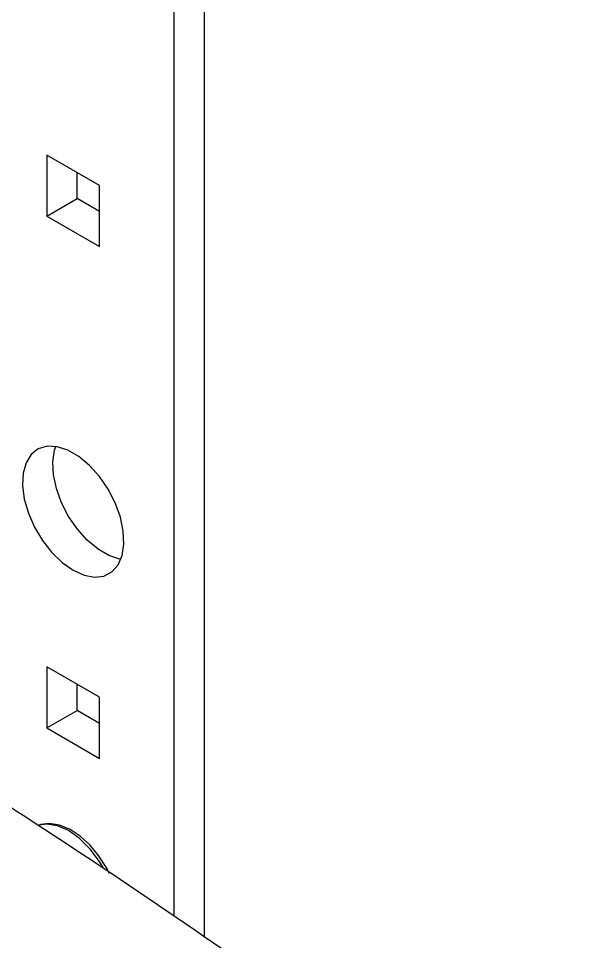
# Model space of a CAD drawing. Extents: x 6 to 134, y 1 to 99.
# Drawn here: x 99.149 to 101.639, y 15.47 to 19.52 of the extents above; entities that cross this region are included whole.
import ezdxf

# ---------------------------------------------------------------- set-up
doc = ezdxf.new("R2010")
doc.units = 0
doc.header["$MEASUREMENT"] = 0
doc.layers.add('OBJECT', color=7, linetype='CONTINUOUS')

msp = doc.modelspace()

# ---------------------------------------------------------------- linework, layer by layer
at = {"layer": 'OBJECT'}
for p, q in [((99.9646, 21.6114), (99.9646, 15.4881)), ((99.8317, 21.5346), (99.8317, 15.5788)), ((99.5057, 18.7865), (99.2737, 18.9204)), ((99.2737, 18.9204), (99.2737, 18.6526)), ((99.4067, 18.7294), (99.4067, 18.8437)), ((99.5057, 18.5187), (99.5057, 18.7865)), ((99.2737, 18.6526), (99.4067, 18.7294)), ((99.5057, 18.6722), (99.4067, 18.7294)), ((99.2737, 18.6526), (99.5057, 18.5187)), ((99.5057, 16.5411), (99.2737, 16.6749)), ((99.2737, 16.6749), (99.2737, 16.4071)), ((99.4067, 16.4839), (99.4067, 16.5982)), ((99.5057, 16.2732), (99.5057, 16.5411)), ((99.2737, 16.4071), (99.4067, 16.4839)), ((99.5057, 16.4267), (99.4067, 16.4839)), ((99.2737, 16.4071), (99.5057, 16.2732))]:
    msp.add_line(p, q, dxfattribs=at)
at = {"layer": 'OBJECT', "flags": 128}
for points in [[(99.3897, 17.0987), (99.4376, 17.0771), (99.4832, 17.0685), (99.5245, 17.0734), (99.5595, 17.0914), (99.5865, 17.1219), (99.6043, 17.1632), (99.6121, 17.2136), (99.6095, 17.2707), (99.5966, 17.3317), (99.5741, 17.3939), (99.5429, 17.4543), (99.5045, 17.5101), (99.4608, 17.5586), (99.4138, 17.5978), (99.3656, 17.6256), (99.3186, 17.6408), (99.2749, 17.6426), (99.2365, 17.6311), (99.2054, 17.6067), (99.1828, 17.5706), (99.1699, 17.5245), (99.1673, 17.4704), (99.1751, 17.411), (99.1929, 17.3491), (99.2199, 17.2874), (99.2549, 17.229), (99.2962, 17.1765), (99.3418, 17.1324), (99.3897, 17.0987)], [(99.599, 17.147), (99.5938, 17.1479), (99.5467, 17.1631), (99.4986, 17.1909), (99.4515, 17.23), (99.4078, 17.2786), (99.3695, 17.3344), (99.3383, 17.3948), (99.3157, 17.4569), (99.3028, 17.518), (99.3002, 17.575), (99.308, 17.6254), (99.3134, 17.6417)], [(99.5487, 15.7676), (99.534, 15.7963), (99.5012, 15.8476), (99.4631, 15.8935), (99.4209, 15.9321), (99.3761, 15.9616), (99.33, 15.9806), (99.2845, 15.9876), (99.2465, 15.9827), (99.2366, 15.9781)], [(99.5223, 15.792), (99.505, 15.8206), (99.4639, 15.8755), (99.4177, 15.9215), (99.3689, 15.9562), (99.32, 15.9778), (99.2738, 15.9852), (99.2384, 15.9798)]]:
    msp.add_lwpolyline(points, dxfattribs=at)
at = {"layer": 'OBJECT'}
for centre, radius, start, end in [((70.2925, -27.3023), 50.8822, 54.45021, 60.03196), ((70.6147, -26.7995), 50.306, 54.41676, 60.06412), ((81.9274, -10.6046), 31.7222, 51.58317, 57.31949)]:
    msp.add_arc(centre, radius, start, end, dxfattribs=at)

doc.saveas('drawing.dxf')
